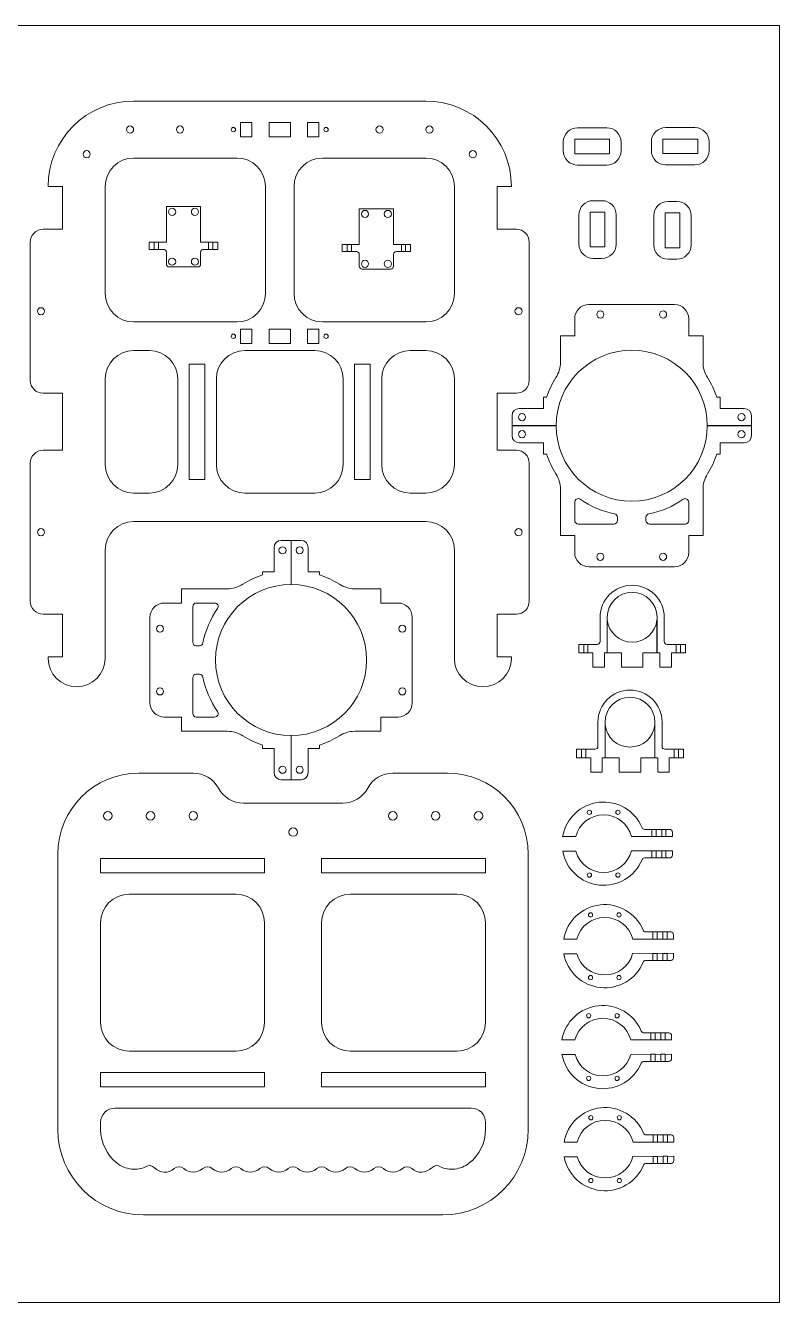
# Model space of a CAD drawing. Header units: millimetres. Extents: x 1 to 901, y 3 to 899.
# Drawn here: x 372 to 901, y 3 to 899 of the extents above; entities that cross this region are included whole.
import ezdxf

# ---------------------------------------------------------------- set-up
doc = ezdxf.new("R2010")
doc.units = ezdxf.units.MM

msp = doc.modelspace()

# ---------------------------------------------------------------- linework, layer by layer
at = {"color": 7, "linetype": 'Continuous', "lineweight": 0}
for p, q in [((1.008, 898.718), (901.299, 898.718)), ((901.299, 898.718), (901.299, 2.832)), ((1.008, 2.832), (901.299, 2.832))]:
    msp.add_line(p, q, dxfattribs=at)
at = {"color": 7, "linetype": 'Continuous', "lineweight": 15}
for p, q in [((653.273, 845.743), (448.273, 845.743)), ((531.273, 830.743), (523.273, 830.743)), ((523.273, 830.743), (523.273, 820.743)), ((531.273, 820.743), (531.273, 830.743)), ((558.273, 830.743), (543.273, 830.743)), ((543.273, 830.743), (543.273, 820.743)), ((558.273, 820.743), (558.273, 830.743)), ((570.273, 830.743), (570.273, 820.743)), ((578.273, 830.743), (570.273, 830.743)), ((578.273, 820.743), (578.273, 830.743)), ((780.171, 826.998), (759.671, 826.998)), ((841.946, 827.108), (821.446, 827.108)), ((523.273, 820.743), (531.273, 820.743)), ((543.273, 820.743), (558.273, 820.743)), ((570.273, 820.743), (578.273, 820.743)), ((749.671, 816.998), (749.671, 810.798)), ((782.171, 818.998), (757.671, 818.998)), ((757.671, 818.998), (757.671, 808.798)), ((782.171, 808.798), (782.171, 818.998)), ((790.171, 810.798), (790.171, 816.998)), ((811.446, 817.108), (811.446, 810.908)), ((819.446, 819.108), (819.446, 808.908)), ((843.946, 819.108), (819.446, 819.108)), ((843.946, 808.908), (843.946, 819.108)), ((851.946, 810.908), (851.946, 817.108)), ((757.671, 808.798), (782.171, 808.798)), ((819.446, 808.908), (843.946, 808.908)), ((520.773, 805.743), (448.273, 805.743)), ((653.273, 805.743), (580.773, 805.743)), ((759.671, 800.798), (780.171, 800.798)), ((821.446, 800.908), (841.946, 800.908)), ((388.273, 785.743), (398.273, 785.743)), ((398.273, 785.743), (398.273, 755.743)), ((428.273, 785.743), (428.273, 710.743)), ((540.773, 710.743), (540.773, 785.743)), ((560.773, 785.743), (560.773, 710.743)), ((673.273, 710.743), (673.273, 785.743)), ((703.273, 785.743), (713.273, 785.743)), ((703.273, 755.743), (703.273, 785.743)), ((495.247, 771.677), (471.247, 771.677)), ((471.247, 771.677), (471.247, 746.677)), ((495.247, 746.677), (495.247, 771.677)), ((776.805, 775.848), (770.605, 775.848)), ((829.352, 775.327), (823.152, 775.327)), ((630.575, 770.184), (606.575, 770.184)), ((606.575, 770.184), (606.575, 745.184)), ((630.575, 745.184), (630.575, 770.184)), ((760.605, 765.848), (760.605, 745.348)), ((778.805, 767.848), (768.605, 767.848)), ((768.605, 767.848), (768.605, 743.348)), ((778.805, 743.348), (778.805, 767.848)), ((786.805, 745.348), (786.805, 765.848)), ((813.152, 765.327), (813.152, 744.827)), ((821.152, 767.327), (821.152, 742.827)), ((831.352, 767.327), (821.152, 767.327)), ((831.352, 742.827), (831.352, 767.327)), ((839.352, 744.827), (839.352, 765.327)), ((398.273, 755.743), (384.773, 755.743)), ((716.773, 755.743), (703.273, 755.743)), ((375.773, 746.743), (375.773, 649.743)), ((459.247, 746.677), (459.247, 741.677)), ((471.247, 746.677), (459.247, 746.677)), ((462.747, 746.677), (462.747, 741.677)), ((462.756, 746.677), (465.739, 746.677)), ((465.747, 741.677), (465.747, 746.677)), ((507.247, 746.677), (495.247, 746.677)), ((500.747, 746.677), (500.747, 741.677)), ((500.756, 746.677), (503.739, 746.677)), ((503.747, 741.677), (503.747, 746.677)), ((507.247, 741.677), (507.247, 746.677)), ((606.575, 745.184), (594.575, 745.184)), ((594.575, 745.184), (594.575, 740.184)), ((598.075, 745.184), (598.075, 740.184)), ((598.083, 745.184), (601.067, 745.184)), ((601.075, 740.184), (601.075, 745.184)), ((642.575, 745.184), (630.575, 745.184)), ((636.075, 745.184), (636.075, 740.184)), ((636.083, 745.184), (639.067, 745.184)), ((639.075, 740.184), (639.075, 745.184)), ((642.575, 740.184), (642.575, 745.184)), ((725.773, 649.743), (725.773, 746.743)), ((459.247, 741.677), (469.247, 741.677)), ((462.747, 741.677), (465.747, 741.677)), ((471.247, 739.677), (471.247, 731.377)), ((495.247, 731.377), (495.247, 739.677)), ((497.247, 741.677), (507.247, 741.677)), ((503.747, 741.677), (500.747, 741.677)), ((594.575, 740.184), (604.575, 740.184)), ((598.075, 740.184), (601.075, 740.184)), ((606.575, 738.184), (606.575, 729.884)), ((630.575, 729.884), (630.575, 738.184)), ((632.575, 740.184), (642.575, 740.184)), ((639.075, 740.184), (636.075, 740.184)), ((768.605, 743.348), (778.805, 743.348)), ((770.605, 735.348), (776.805, 735.348)), ((821.152, 742.827), (831.352, 742.827)), ((823.152, 734.827), (829.352, 734.827)), ((473.247, 729.377), (493.247, 729.377)), ((608.575, 727.884), (628.575, 727.884)), ((767.669, 702.981), (827.669, 702.981)), ((448.273, 690.743), (520.773, 690.743)), ((580.773, 690.743), (653.273, 690.743)), ((757.669, 680.981), (757.669, 692.981)), ((837.669, 692.981), (837.669, 680.981)), ((531.273, 685.743), (523.273, 685.743)), ((523.273, 685.743), (523.273, 675.743)), ((531.273, 675.743), (531.273, 685.743)), ((543.273, 685.743), (543.273, 675.743)), ((558.273, 685.743), (543.273, 685.743)), ((558.273, 675.743), (558.273, 685.743)), ((570.273, 685.743), (570.273, 675.743)), ((578.273, 685.743), (570.273, 685.743)), ((578.273, 675.743), (578.273, 685.743)), ((747.669, 662.579), (747.669, 680.981)), ((747.669, 680.981), (757.669, 680.981)), ((837.669, 680.981), (847.669, 680.981)), ((847.669, 680.981), (847.669, 662.579)), ((523.273, 675.743), (531.273, 675.743)), ((543.273, 675.743), (558.273, 675.743)), ((570.273, 675.743), (578.273, 675.743)), ((459.273, 670.743), (448.273, 670.743)), ((575.273, 670.743), (526.273, 670.743)), ((653.273, 670.743), (642.273, 670.743)), ((498.273, 661.243), (487.273, 661.243)), ((487.273, 661.243), (487.273, 580.243)), ((498.273, 580.243), (498.273, 661.243)), ((614.273, 661.243), (603.273, 661.243)), ((603.273, 661.243), (603.273, 580.243)), ((614.273, 580.243), (614.273, 661.243)), ((428.273, 650.743), (428.273, 590.743)), ((479.273, 590.743), (479.273, 650.743)), ((506.273, 650.743), (506.273, 590.743)), ((595.273, 590.743), (595.273, 650.743)), ((622.273, 650.743), (622.273, 590.743)), ((673.273, 590.743), (673.273, 650.743)), ((384.773, 640.743), (398.273, 640.743)), ((398.273, 640.743), (398.273, 600.743)), ((703.273, 600.743), (703.273, 640.743)), ((703.273, 640.743), (716.773, 640.743)), ((735.703, 629.981), (735.703, 637.981)), ((735.703, 637.981), (737.928, 637.981)), ((857.41, 637.981), (859.635, 637.981)), ((859.635, 637.981), (859.635, 629.981)), ((718.703, 629.981), (735.703, 629.981)), ((859.635, 629.981), (876.635, 629.981)), ((713.703, 618.031), (713.703, 624.981)), ((881.635, 624.981), (881.635, 618.031)), ((744.669, 618.031), (713.703, 618.031)), ((713.703, 610.981), (713.703, 617.931)), ((713.703, 617.931), (744.669, 617.931)), ((881.635, 618.031), (850.669, 618.031)), ((850.669, 617.931), (881.635, 617.931)), ((881.635, 617.931), (881.635, 610.981)), ((398.273, 600.743), (384.773, 600.743)), ((716.773, 600.743), (703.273, 600.743)), ((735.703, 605.981), (718.703, 605.981)), ((735.703, 597.981), (735.703, 605.981)), ((876.635, 605.981), (859.635, 605.981)), ((859.635, 605.981), (859.635, 597.981)), ((375.773, 591.743), (375.773, 494.743)), ((725.773, 494.743), (725.773, 591.743)), ((737.928, 597.981), (735.703, 597.981)), ((859.635, 597.981), (857.41, 597.981)), ((487.273, 580.243), (498.273, 580.243)), ((603.273, 580.243), (614.273, 580.243)), ((747.669, 540.981), (747.669, 573.383)), ((847.669, 573.383), (847.669, 540.981)), ((448.273, 570.743), (459.273, 570.743)), ((526.273, 570.743), (575.273, 570.743)), ((642.273, 570.743), (653.273, 570.743)), ((757.669, 551.481), (757.669, 564.278)), ((837.669, 564.278), (837.669, 551.481)), ((448.273, 550.743), (653.273, 550.743)), ((785.169, 548.981), (760.169, 548.981)), ((787.669, 553.685), (787.669, 551.481)), ((807.669, 551.481), (807.669, 553.685)), ((835.169, 548.981), (810.169, 548.981)), ((757.669, 540.981), (747.669, 540.981)), ((757.669, 528.981), (757.669, 540.981)), ((847.669, 540.981), (837.669, 540.981)), ((837.669, 540.981), (837.669, 528.981)), ((428.273, 454.743), (428.273, 530.743)), ((546.727, 515.526), (546.727, 532.526)), ((551.727, 537.526), (558.677, 537.526)), ((558.677, 537.526), (558.677, 506.56)), ((558.777, 506.56), (558.777, 537.526)), ((558.777, 537.526), (565.727, 537.526)), ((570.727, 532.526), (570.727, 515.526)), ((673.273, 530.743), (673.273, 454.743)), ((538.727, 513.301), (538.727, 515.526)), ((538.727, 515.526), (546.727, 515.526)), ((570.727, 515.526), (578.727, 515.526)), ((578.727, 515.526), (578.727, 513.301)), ((827.669, 518.981), (767.669, 518.981)), ((481.727, 493.56), (481.727, 503.56)), ((481.727, 503.56), (514.129, 503.56)), ((603.325, 503.56), (621.727, 503.56)), ((621.727, 503.56), (621.727, 493.56)), ((469.727, 493.56), (481.727, 493.56)), ((492.227, 493.56), (505.024, 493.56)), ((621.727, 493.56), (633.727, 493.56)), ((384.773, 485.743), (398.273, 485.743)), ((398.273, 485.743), (398.273, 455.743)), ((489.727, 466.06), (489.727, 491.06)), ((703.273, 455.743), (703.273, 485.743)), ((703.273, 485.743), (716.773, 485.743)), ((459.727, 423.56), (459.727, 483.56)), ((643.727, 483.56), (643.727, 423.56)), ((775.454, 483.536), (775.454, 466.536)), ((780.454, 458.536), (780.454, 483.536)), ((780.554, 481.667), (780.554, 458.536)), ((815.354, 458.536), (815.354, 481.667)), ((815.454, 483.536), (815.454, 458.536)), ((820.454, 466.536), (820.454, 483.536)), ((494.431, 463.56), (492.227, 463.56)), ((773.454, 464.536), (760.454, 464.536)), ((760.454, 464.536), (760.454, 458.536)), ((760.454, 458.536), (770.454, 458.536)), ((763.954, 464.536), (763.954, 458.536)), ((766.954, 464.536), (763.954, 464.536)), ((763.954, 458.536), (766.954, 458.536)), ((766.954, 458.536), (766.954, 464.536)), ((770.454, 458.536), (770.454, 448.536)), ((778.454, 448.536), (778.454, 458.536)), ((778.454, 458.536), (780.454, 458.536)), ((780.554, 458.536), (790.454, 458.536)), ((790.454, 458.536), (790.454, 448.536)), ((805.454, 448.536), (805.454, 458.536)), ((805.454, 458.536), (815.354, 458.536)), ((815.454, 458.536), (817.454, 458.536)), ((817.454, 458.536), (817.454, 448.536)), ((835.454, 464.536), (822.454, 464.536)), ((825.454, 448.536), (825.454, 458.536)), ((825.454, 458.536), (835.454, 458.536)), ((828.954, 464.536), (828.954, 458.536)), ((828.954, 464.536), (831.954, 464.536)), ((831.954, 458.536), (828.954, 458.536)), ((831.954, 458.536), (831.954, 464.536)), ((835.454, 458.536), (835.454, 464.536)), ((388.273, 455.743), (388.273, 454.743)), ((398.273, 455.743), (388.273, 455.743)), ((713.273, 455.743), (703.273, 455.743)), ((713.273, 454.743), (713.273, 455.743)), ((770.454, 448.536), (778.454, 448.536)), ((790.454, 448.536), (805.454, 448.536)), ((817.454, 448.536), (825.454, 448.536)), ((489.727, 416.06), (489.727, 441.06)), ((492.227, 443.56), (494.431, 443.56)), ((481.727, 413.56), (469.727, 413.56)), ((481.727, 403.56), (481.727, 413.56)), ((505.024, 413.56), (492.227, 413.56)), ((633.727, 413.56), (621.727, 413.56)), ((621.727, 413.56), (621.727, 403.56)), ((514.129, 403.56), (481.727, 403.56)), ((621.727, 403.56), (603.325, 403.56)), ((773.953, 409.996), (773.953, 392.996)), ((778.953, 384.996), (778.953, 409.996)), ((779.053, 408.128), (779.053, 384.996)), ((813.853, 384.996), (813.853, 408.128)), ((813.953, 409.996), (813.953, 384.996)), ((818.953, 392.996), (818.953, 409.996)), ((558.677, 400.56), (558.677, 369.593)), ((558.777, 369.593), (558.777, 400.56)), ((538.727, 391.593), (538.727, 393.819)), ((546.727, 391.593), (538.727, 391.593)), ((546.727, 374.593), (546.727, 391.593)), ((578.727, 391.593), (570.727, 391.593)), ((570.727, 391.593), (570.727, 374.593)), ((578.727, 393.819), (578.727, 391.593)), ((771.953, 390.996), (758.953, 390.996)), ((758.953, 390.996), (758.953, 384.996)), ((762.453, 390.996), (762.453, 384.996)), ((765.453, 390.996), (762.453, 390.996)), ((765.453, 384.996), (765.453, 390.996)), ((833.953, 390.996), (820.953, 390.996)), ((827.453, 390.996), (827.453, 384.996)), ((827.453, 390.996), (830.453, 390.996)), ((830.453, 384.996), (830.453, 390.996)), ((833.953, 384.996), (833.953, 390.996)), ((758.953, 384.996), (768.953, 384.996)), ((762.453, 384.996), (765.453, 384.996)), ((768.953, 384.996), (768.953, 374.996)), ((776.953, 374.996), (776.953, 384.996)), ((776.953, 384.996), (778.953, 384.996)), ((779.053, 384.996), (788.953, 384.996)), ((788.953, 384.996), (788.953, 374.996)), ((803.953, 374.996), (803.953, 384.996)), ((803.953, 384.996), (813.853, 384.996)), ((813.953, 384.996), (815.953, 384.996)), ((815.953, 384.996), (815.953, 374.996)), ((823.953, 374.996), (823.953, 384.996)), ((823.953, 384.996), (833.953, 384.996)), ((830.453, 384.996), (827.453, 384.996)), ((451.897, 374.22), (490.11, 374.22)), ((558.677, 369.593), (551.727, 369.593)), ((565.727, 369.593), (558.777, 369.593)), ((630.11, 374.22), (668.322, 374.22)), ((768.953, 374.996), (776.953, 374.996)), ((788.953, 374.996), (803.953, 374.996)), ((815.953, 374.996), (823.953, 374.996)), ((525.309, 353.22), (594.91, 353.22)), ((824.197, 334.702), (806.766, 334.702)), ((811.697, 334.702), (811.697, 329.702)), ((811.708, 334.702), (814.686, 334.702)), ((814.697, 329.702), (814.697, 334.702)), ((818.697, 334.702), (818.697, 329.702)), ((818.708, 334.702), (821.686, 334.702)), ((821.697, 329.702), (821.697, 334.702)), ((826.197, 329.702), (826.197, 332.702)), ((749.197, 329.702), (758.394, 329.702)), ((797.537, 329.702), (826.197, 329.702)), ((811.697, 329.702), (814.697, 329.702)), ((818.697, 329.702), (821.697, 329.702)), ((395.11, 124.22), (395.11, 317.432)), ((425.11, 304.22), (425.11, 314.22)), ((425.11, 314.22), (540.11, 314.22)), ((540.11, 314.22), (540.11, 304.22)), ((580.11, 314.22), (695.11, 314.22)), ((580.11, 304.22), (580.11, 314.22)), ((695.11, 314.22), (695.11, 304.22)), ((725.11, 317.432), (725.11, 124.22)), ((758.465, 319.433), (749.252, 319.396)), ((826.197, 319.702), (797.508, 319.588)), ((806.766, 314.702), (824.197, 314.702)), ((811.697, 319.645), (811.697, 314.702)), ((811.697, 314.702), (814.697, 314.702)), ((814.697, 314.702), (814.697, 319.657)), ((818.697, 319.672), (818.697, 314.702)), ((818.697, 314.702), (821.697, 314.702)), ((821.697, 314.702), (821.697, 319.684)), ((826.197, 316.702), (826.197, 319.702)), ((540.11, 304.22), (425.11, 304.22)), ((695.11, 304.22), (580.11, 304.22)), ((445.11, 289.22), (520.11, 289.22)), ((600.11, 289.22), (675.11, 289.22)), ((425.11, 199.22), (425.11, 269.22)), ((540.11, 269.22), (540.11, 199.22)), ((580.11, 199.22), (580.11, 269.22)), ((695.11, 269.22), (695.11, 199.22)), ((824.986, 262.78), (807.555, 262.78)), ((812.486, 262.78), (812.486, 257.78)), ((812.497, 262.78), (815.475, 262.78)), ((815.486, 257.78), (815.486, 262.78)), ((819.486, 262.78), (819.486, 257.78)), ((819.497, 262.78), (822.475, 262.78)), ((822.486, 257.78), (822.486, 262.78)), ((826.986, 257.78), (826.986, 260.78)), ((749.986, 257.78), (759.184, 257.78)), ((798.326, 257.78), (826.986, 257.78)), ((812.486, 257.78), (815.486, 257.78)), ((819.486, 257.78), (822.486, 257.78)), ((759.255, 247.51), (750.041, 247.474)), ((826.986, 247.78), (798.297, 247.666)), ((807.555, 242.78), (824.986, 242.78)), ((812.486, 247.722), (812.486, 242.78)), ((812.486, 242.78), (815.486, 242.78)), ((815.486, 242.78), (815.486, 247.734)), ((819.486, 247.75), (819.486, 242.78)), ((819.486, 242.78), (822.486, 242.78)), ((822.486, 242.78), (822.486, 247.762)), ((826.986, 244.78), (826.986, 247.78)), ((823.676, 192.002), (806.244, 192.002)), ((811.176, 192.002), (811.176, 187.002)), ((811.187, 192.002), (814.165, 192.002)), ((814.176, 187.002), (814.176, 192.002)), ((818.176, 192.002), (818.176, 187.002)), ((818.187, 192.002), (821.165, 192.002)), ((821.176, 187.002), (821.176, 192.002)), ((825.676, 187.002), (825.676, 190.002)), ((520.11, 179.22), (445.11, 179.22)), ((675.11, 179.22), (600.11, 179.22)), ((748.676, 187.002), (757.873, 187.002)), ((797.016, 187.002), (825.676, 187.002)), ((811.176, 187.002), (814.176, 187.002)), ((818.176, 187.002), (821.176, 187.002)), ((757.944, 176.733), (748.731, 176.696)), ((825.676, 177.002), (796.986, 176.888)), ((806.244, 172.002), (823.676, 172.002)), ((811.176, 176.944), (811.176, 172.002)), ((811.176, 172.002), (814.176, 172.002)), ((814.176, 172.002), (814.176, 176.956)), ((818.176, 176.972), (818.176, 172.002)), ((818.176, 172.002), (821.176, 172.002)), ((821.176, 172.002), (821.176, 176.984)), ((825.676, 174.002), (825.676, 177.002)), ((425.11, 154.22), (425.11, 164.22)), ((425.11, 164.22), (540.11, 164.22)), ((540.11, 164.22), (540.11, 154.22)), ((580.11, 154.22), (580.11, 164.22)), ((580.11, 164.22), (695.11, 164.22)), ((695.11, 164.22), (695.11, 154.22)), ((540.11, 154.22), (425.11, 154.22)), ((695.11, 154.22), (580.11, 154.22)), ((435.11, 139.22), (685.11, 139.22)), ((425.11, 124.22), (425.11, 129.22)), ((695.11, 129.22), (695.11, 124.22)), ((825.222, 120.391), (807.791, 120.391)), ((812.722, 120.391), (812.722, 115.391)), ((812.733, 120.391), (815.712, 120.391)), ((815.722, 115.391), (815.722, 120.391)), ((819.722, 120.391), (819.722, 115.391)), ((819.733, 120.391), (822.712, 120.391)), ((822.722, 115.391), (822.722, 120.391)), ((827.222, 115.391), (827.222, 118.391)), ((750.222, 115.391), (759.42, 115.391)), ((798.563, 115.391), (827.222, 115.391)), ((812.722, 115.391), (815.722, 115.391)), ((819.722, 115.391), (822.722, 115.391)), ((759.491, 105.121), (750.277, 105.085)), ((827.222, 105.391), (798.533, 105.277)), ((807.791, 100.391), (825.222, 100.391)), ((812.722, 105.333), (812.722, 100.391)), ((812.722, 100.391), (815.722, 100.391)), ((815.722, 100.391), (815.722, 105.345)), ((819.722, 105.361), (819.722, 100.391)), ((819.722, 100.391), (822.722, 100.391)), ((822.722, 100.391), (822.722, 105.373)), ((827.222, 102.391), (827.222, 105.391)), ((665.11, 64.22), (455.11, 64.22))]:
    msp.add_line(p, q, dxfattribs=at)
at = {"color": 7, "linetype": 'Continuous', "lineweight": 15, "flags": 128}
for points in [[(814.697, 319.657), (814.674, 319.656), (814.607, 319.656), (814.496, 319.656), (814.346, 319.655), (814.161, 319.654), (813.947, 319.654), (813.71, 319.653), (813.457, 319.652), (813.197, 319.651), (812.937, 319.65), (812.684, 319.649), (812.447, 319.648), (812.233, 319.647), (812.048, 319.646), (811.898, 319.645), (811.787, 319.645), (811.72, 319.645), (811.697, 319.645), (811.72, 319.645), (811.787, 319.645), (811.898, 319.645), (812.048, 319.646), (812.233, 319.647), (812.447, 319.648), (812.684, 319.649), (812.937, 319.65), (813.197, 319.651), (813.457, 319.652), (813.71, 319.653), (813.947, 319.654), (814.161, 319.654), (814.346, 319.655), (814.496, 319.656), (814.607, 319.656), (814.674, 319.656), (814.697, 319.657)], [(821.697, 319.684), (821.674, 319.684), (821.607, 319.684), (821.496, 319.684), (821.346, 319.683), (821.161, 319.682), (820.947, 319.681), (820.71, 319.68), (820.457, 319.679), (820.197, 319.678), (819.937, 319.677), (819.684, 319.676), (819.447, 319.675), (819.233, 319.675), (819.048, 319.674), (818.898, 319.673), (818.787, 319.673), (818.72, 319.673), (818.697, 319.672), (818.72, 319.673), (818.787, 319.673), (818.898, 319.673), (819.048, 319.674), (819.233, 319.675), (819.447, 319.675), (819.684, 319.676), (819.937, 319.677), (820.197, 319.678), (820.457, 319.679), (820.71, 319.68), (820.947, 319.681), (821.161, 319.682), (821.346, 319.683), (821.496, 319.684), (821.607, 319.684), (821.674, 319.684), (821.697, 319.684)], [(815.486, 247.734), (815.464, 247.734), (815.396, 247.734), (815.285, 247.734), (815.135, 247.733), (814.95, 247.732), (814.736, 247.731), (814.499, 247.73), (814.247, 247.729), (813.986, 247.728), (813.726, 247.727), (813.473, 247.726), (813.236, 247.725), (813.022, 247.725), (812.837, 247.724), (812.687, 247.723), (812.577, 247.723), (812.509, 247.722), (812.486, 247.722), (812.509, 247.722), (812.577, 247.723), (812.687, 247.723), (812.837, 247.724), (813.022, 247.725), (813.236, 247.725), (813.473, 247.726), (813.726, 247.727), (813.986, 247.728), (814.247, 247.729), (814.499, 247.73), (814.736, 247.731), (814.95, 247.732), (815.135, 247.733), (815.285, 247.734), (815.396, 247.734), (815.464, 247.734), (815.486, 247.734)], [(822.486, 247.762), (822.464, 247.762), (822.396, 247.762), (822.285, 247.761), (822.135, 247.761), (821.95, 247.76), (821.736, 247.759), (821.499, 247.758), (821.247, 247.757), (820.986, 247.756), (820.726, 247.755), (820.473, 247.754), (820.236, 247.753), (820.022, 247.752), (819.837, 247.752), (819.687, 247.751), (819.577, 247.751), (819.509, 247.75), (819.486, 247.75), (819.509, 247.75), (819.577, 247.751), (819.687, 247.751), (819.837, 247.752), (820.022, 247.752), (820.236, 247.753), (820.473, 247.754), (820.726, 247.755), (820.986, 247.756), (821.247, 247.757), (821.499, 247.758), (821.736, 247.759), (821.95, 247.76), (822.135, 247.761), (822.285, 247.761), (822.396, 247.762), (822.464, 247.762), (822.486, 247.762)], [(814.176, 176.956), (814.153, 176.956), (814.085, 176.956), (813.975, 176.956), (813.825, 176.955), (813.64, 176.954), (813.426, 176.953), (813.189, 176.953), (812.936, 176.951), (812.676, 176.95), (812.415, 176.949), (812.163, 176.948), (811.926, 176.947), (811.711, 176.947), (811.527, 176.946), (811.377, 176.945), (811.266, 176.945), (811.198, 176.945), (811.176, 176.944), (811.198, 176.945), (811.266, 176.945), (811.377, 176.945), (811.527, 176.946), (811.711, 176.947), (811.926, 176.947), (812.163, 176.948), (812.415, 176.949), (812.676, 176.95), (812.936, 176.951), (813.189, 176.953), (813.426, 176.953), (813.64, 176.954), (813.825, 176.955), (813.975, 176.956), (814.085, 176.956), (814.153, 176.956), (814.176, 176.956)], [(821.176, 176.984), (821.153, 176.984), (821.085, 176.984), (820.975, 176.984), (820.825, 176.983), (820.64, 176.982), (820.426, 176.981), (820.189, 176.98), (819.936, 176.979), (819.676, 176.978), (819.415, 176.977), (819.163, 176.976), (818.926, 176.975), (818.711, 176.974), (818.527, 176.974), (818.377, 176.973), (818.266, 176.973), (818.198, 176.972), (818.176, 176.972), (818.198, 176.972), (818.266, 176.973), (818.377, 176.973), (818.527, 176.974), (818.711, 176.974), (818.926, 176.975), (819.163, 176.976), (819.415, 176.977), (819.676, 176.978), (819.936, 176.979), (820.189, 176.98), (820.426, 176.981), (820.64, 176.982), (820.825, 176.983), (820.975, 176.984), (821.085, 176.984), (821.153, 176.984), (821.176, 176.984)], [(815.722, 105.345), (815.7, 105.345), (815.632, 105.345), (815.522, 105.344), (815.372, 105.344), (815.187, 105.343), (814.972, 105.342), (814.736, 105.341), (814.483, 105.34), (814.222, 105.339), (813.962, 105.338), (813.709, 105.337), (813.472, 105.336), (813.258, 105.335), (813.073, 105.335), (812.923, 105.334), (812.813, 105.334), (812.745, 105.333), (812.722, 105.333), (812.745, 105.333), (812.813, 105.334), (812.923, 105.334), (813.073, 105.335), (813.258, 105.335), (813.472, 105.336), (813.709, 105.337), (813.962, 105.338), (814.222, 105.339), (814.483, 105.34), (814.736, 105.341), (814.972, 105.342), (815.187, 105.343), (815.372, 105.344), (815.522, 105.344), (815.632, 105.345), (815.7, 105.345), (815.722, 105.345)], [(822.722, 105.373), (822.7, 105.373), (822.632, 105.373), (822.522, 105.372), (822.372, 105.372), (822.187, 105.371), (821.972, 105.37), (821.736, 105.369), (821.483, 105.368), (821.222, 105.367), (820.962, 105.366), (820.709, 105.365), (820.472, 105.364), (820.258, 105.363), (820.073, 105.362), (819.923, 105.362), (819.813, 105.361), (819.745, 105.361), (819.722, 105.361), (819.745, 105.361), (819.813, 105.361), (819.923, 105.362), (820.073, 105.362), (820.258, 105.363), (820.472, 105.364), (820.709, 105.365), (820.962, 105.366), (821.222, 105.367), (821.483, 105.368), (821.736, 105.369), (821.972, 105.37), (822.187, 105.371), (822.372, 105.372), (822.522, 105.372), (822.632, 105.373), (822.7, 105.373), (822.722, 105.373)]]:
    msp.add_lwpolyline(points, dxfattribs=at)
at = {"color": 7, "linetype": 'Continuous', "lineweight": 15}
for centre, radius in [((445.773, 825.743), 2.5), ((445.773, 825.743), 2.5), ((480.773, 825.743), 2.5), ((480.773, 825.743), 2.5), ((518.273, 825.743), 1.5), ((518.273, 825.743), 1.5), ((583.273, 825.743), 1.5), ((583.273, 825.743), 1.5), ((620.773, 825.743), 2.5), ((620.773, 825.743), 2.5), ((655.773, 825.743), 2.5), ((655.773, 825.743), 2.5), ((415.343, 808.451), 2.5), ((415.343, 808.451), 2.5), ((686.203, 808.451), 2.5), ((686.203, 808.451), 2.5), ((475.247, 768.023), 2.5), ((475.247, 768.023), 2.5), ((491.247, 768.023), 2.5), ((491.247, 768.023), 2.5), ((610.575, 766.529), 2.5), ((610.575, 766.529), 2.5), ((626.575, 766.529), 2.5), ((626.575, 766.529), 2.5), ((475.247, 733.023), 2.5), ((475.247, 733.023), 2.5), ((491.247, 733.023), 2.5), ((491.247, 733.023), 2.5), ((610.575, 731.529), 2.5), ((610.575, 731.529), 2.5), ((626.575, 731.529), 2.5), ((626.575, 731.529), 2.5), ((383.273, 698.243), 2.5), ((383.273, 698.243), 2.5), ((718.273, 698.243), 2.5), ((718.273, 698.243), 2.5), ((775.669, 695.981), 2.5), ((775.669, 695.981), 2.5), ((819.669, 695.981), 2.5), ((819.669, 695.981), 2.5), ((518.273, 680.743), 1.5), ((518.273, 680.743), 1.5), ((583.273, 680.743), 1.5), ((583.273, 680.743), 1.5), ((720.703, 623.981), 2.5), ((720.703, 623.981), 2.5), ((874.635, 623.981), 2.5), ((874.635, 623.981), 2.5), ((720.703, 611.981), 2.5), ((720.703, 611.981), 2.5), ((874.635, 611.981), 2.5), ((874.635, 611.981), 2.5), ((383.273, 543.243), 2.5), ((383.273, 543.243), 2.5), ((718.273, 543.243), 2.5), ((718.273, 543.243), 2.5), ((552.727, 530.526), 2.5), ((552.727, 530.526), 2.5), ((564.727, 530.526), 2.5), ((564.727, 530.526), 2.5), ((775.669, 525.981), 2.5), ((775.669, 525.981), 2.5), ((819.669, 525.981), 2.5), ((819.669, 525.981), 2.5), ((466.727, 475.56), 2.5), ((466.727, 475.56), 2.5), ((636.727, 475.56), 2.5), ((636.727, 475.56), 2.5), ((466.727, 431.56), 2.5), ((466.727, 431.56), 2.5), ((636.727, 431.56), 2.5), ((636.727, 431.56), 2.5), ((552.727, 376.593), 2.5), ((552.727, 376.593), 2.5), ((564.727, 376.593), 2.5), ((564.727, 376.593), 2.5), ((430.11, 344.22), 3), ((430.11, 344.22), 3), ((460.11, 344.22), 3), ((460.11, 344.22), 3), ((490.11, 344.22), 3), ((490.11, 344.22), 3), ((630.11, 344.22), 3), ((630.11, 344.22), 3), ((660.11, 344.22), 3), ((660.11, 344.22), 3), ((690.11, 344.22), 3), ((690.11, 344.22), 3), ((767.966, 346.702), 1.5), ((767.966, 346.702), 1.5), ((787.966, 346.702), 1.5), ((787.966, 346.702), 1.5), ((560.11, 332.887), 3), ((560.11, 332.887), 3), ((767.966, 302.702), 1.5), ((767.966, 302.702), 1.5), ((787.966, 302.702), 1.5), ((787.966, 302.702), 1.5), ((768.755, 274.78), 1.5), ((768.755, 274.78), 1.5), ((788.755, 274.78), 1.5), ((788.755, 274.78), 1.5), ((768.755, 230.78), 1.5), ((768.755, 230.78), 1.5), ((788.755, 230.78), 1.5), ((788.755, 230.78), 1.5), ((767.444, 204.002), 1.5), ((767.444, 204.002), 1.5), ((787.444, 204.002), 1.5), ((787.444, 204.002), 1.5), ((767.444, 160.002), 1.5), ((767.444, 160.002), 1.5), ((787.444, 160.002), 1.5), ((787.444, 160.002), 1.5), ((768.991, 132.391), 1.5), ((768.991, 132.391), 1.5), ((788.991, 132.391), 1.5), ((788.991, 132.391), 1.5), ((768.991, 88.391), 1.5), ((768.991, 88.391), 1.5), ((788.991, 88.391), 1.5), ((788.991, 88.391), 1.5)]:
    msp.add_circle(centre, radius, dxfattribs=at)
for centre, radius, start, end in [((448.273, 785.743), 60, 90, 180), ((448.273, 785.743), 60, 90, 180), ((653.273, 785.743), 60, 0, 90), ((653.273, 785.743), 60, 0, 90), ((759.671, 816.998), 10, 90, 180), ((759.671, 816.998), 10, 90, 180), ((780.171, 816.998), 10, 0, 90), ((780.171, 816.998), 10, 0, 90), ((821.446, 817.108), 10, 90, 180), ((821.446, 817.108), 10, 90, 180), ((841.946, 817.108), 10, 0, 90), ((841.946, 817.108), 10, 0, 90), ((759.671, 810.798), 10, 180, 270), ((759.671, 810.798), 10, 180, 270), ((780.171, 810.798), 10, 270, 0), ((780.171, 810.798), 10, 270, 0), ((821.446, 810.908), 10, 180, 270), ((821.446, 810.908), 10, 180, 270), ((841.946, 810.908), 10, 270, 0), ((841.946, 810.908), 10, 270, 0), ((448.273, 785.743), 20, 90, 180), ((448.273, 785.743), 20, 90, 180), ((520.773, 785.743), 20, 0, 90), ((520.773, 785.743), 20, 0, 90), ((580.773, 785.743), 20, 90, 180), ((580.773, 785.743), 20, 90, 180), ((653.273, 785.743), 20, 0, 90), ((653.273, 785.743), 20, 0, 90), ((770.605, 765.848), 10, 90, 180), ((770.605, 765.848), 10, 90, 180), ((776.805, 765.848), 10, 0, 90), ((776.805, 765.848), 10, 0, 90), ((823.152, 765.327), 10, 90, 180), ((823.152, 765.327), 10, 90, 180), ((829.352, 765.327), 10, 0, 90), ((829.352, 765.327), 10, 0, 90), ((384.773, 746.743), 9, 90, 180), ((384.773, 746.743), 9, 90, 180), ((716.773, 746.743), 9, 0, 90), ((716.773, 746.743), 9, 0, 90), ((770.605, 745.348), 10, 180, 270), ((770.605, 745.348), 10, 180, 270), ((776.805, 745.348), 10, 270, 0), ((776.805, 745.348), 10, 270, 0), ((823.152, 744.827), 10, 180, 270), ((823.152, 744.827), 10, 180, 270), ((829.352, 744.827), 10, 270, 0), ((829.352, 744.827), 10, 270, 0), ((469.247, 739.677), 2, 0, 90), ((469.247, 739.677), 2, 0, 90), ((497.247, 739.677), 2, 90, 180), ((497.247, 739.677), 2, 90, 180), ((604.575, 738.184), 2, 0, 90), ((604.575, 738.184), 2, 0, 90), ((632.575, 738.184), 2, 90, 180), ((632.575, 738.184), 2, 90, 180), ((473.247, 731.377), 2, 180, 270), ((473.247, 731.377), 2, 180, 270), ((493.247, 731.377), 2, 270, 0), ((493.247, 731.377), 2, 270, 0), ((608.575, 729.884), 2, 180, 270), ((608.575, 729.884), 2, 180, 270), ((628.575, 729.884), 2, 270, 0), ((628.575, 729.884), 2, 270, 0), ((448.273, 710.743), 20, 180, 270), ((448.273, 710.743), 20, 180, 270), ((520.773, 710.743), 20, 270, 0), ((520.773, 710.743), 20, 270, 0), ((580.773, 710.743), 20, 180, 270), ((580.773, 710.743), 20, 180, 270), ((653.273, 710.743), 20, 270, 0), ((653.273, 710.743), 20, 270, 0), ((767.669, 692.981), 10, 90, 180), ((767.669, 692.981), 10, 90, 180), ((827.669, 692.981), 10, 0, 90), ((827.669, 692.981), 10, 0, 90), ((448.273, 650.743), 20, 90, 180), ((448.273, 650.743), 20, 90, 180), ((459.273, 650.743), 20, 0, 90), ((459.273, 650.743), 20, 0, 90), ((526.273, 650.743), 20, 90, 180), ((526.273, 650.743), 20, 90, 180), ((575.273, 650.743), 20, 0, 90), ((575.273, 650.743), 20, 0, 90), ((642.273, 650.743), 20, 90, 180), ((642.273, 650.743), 20, 90, 180), ((653.273, 650.743), 20, 0, 90), ((653.273, 650.743), 20, 0, 90), ((797.669, 617.981), 53, 0.054053, 179.945947), ((797.669, 617.981), 53, 0.054053, 179.945947), ((727.669, 662.579), 20, 327.498086, 0), ((727.669, 662.579), 20, 327.498086, 0), ((867.669, 662.579), 20, 180, 212.501914), ((867.669, 662.579), 20, 180, 212.501914), ((384.773, 649.743), 9, 180, 270), ((384.773, 649.743), 9, 180, 270), ((716.773, 649.743), 9, 270, 0), ((716.773, 649.743), 9, 270, 0), ((797.669, 617.981), 63, 147.498086, 161.490595), ((797.669, 617.981), 63, 147.498086, 161.490595), ((797.669, 617.981), 63, 18.509405, 32.501914), ((797.669, 617.981), 63, 18.509405, 32.501914), ((718.703, 624.981), 5, 90, 180), ((718.703, 624.981), 5, 90, 180), ((876.635, 624.981), 5, 0, 90), ((876.635, 624.981), 5, 0, 90), ((718.703, 610.981), 5, 180, 270), ((718.703, 610.981), 5, 180, 270), ((797.669, 617.981), 53, 180.054053, 359.945947), ((797.669, 617.981), 53, 180.054053, 359.945947), ((876.635, 610.981), 5, 270, 0), ((876.635, 610.981), 5, 270, 0), ((384.773, 591.743), 9, 90, 180), ((384.773, 591.743), 9, 90, 180), ((716.773, 591.743), 9, 0, 90), ((716.773, 591.743), 9, 0, 90), ((797.669, 617.981), 63, 198.509405, 212.501914), ((797.669, 617.981), 63, 198.509405, 212.501914), ((797.669, 617.981), 63, 327.498086, 341.490595), ((797.669, 617.981), 63, 327.498086, 341.490595), ((448.273, 590.743), 20, 180, 270), ((448.273, 590.743), 20, 180, 270), ((459.273, 590.743), 20, 270, 0), ((459.273, 590.743), 20, 270, 0), ((526.273, 590.743), 20, 180, 270), ((526.273, 590.743), 20, 180, 270), ((575.273, 590.743), 20, 270, 0), ((575.273, 590.743), 20, 270, 0), ((642.273, 590.743), 20, 180, 270), ((642.273, 590.743), 20, 180, 270), ((653.273, 590.743), 20, 270, 0), ((653.273, 590.743), 20, 270, 0), ((727.669, 573.383), 20, 0, 32.501914), ((727.669, 573.383), 20, 0, 32.501914), ((867.669, 573.383), 20, 147.498086, 180), ((867.669, 573.383), 20, 147.498086, 180), ((760.169, 564.278), 2.5, 55.073923, 180), ((760.169, 564.278), 2.5, 55.073923, 180), ((797.669, 617.981), 63, 235.073923, 258.998208), ((797.669, 617.981), 63, 235.073923, 258.998208), ((797.669, 617.981), 63, 281.001792, 304.926077), ((797.669, 617.981), 63, 281.001792, 304.926077), ((835.169, 564.278), 2.5, 0, 124.926077), ((835.169, 564.278), 2.5, 0, 124.926077), ((785.169, 553.685), 2.5, 0, 78.998208), ((785.169, 553.685), 2.5, 0, 78.998208), ((810.169, 553.685), 2.5, 101.001792, 180), ((810.169, 553.685), 2.5, 101.001792, 180), ((448.273, 530.743), 20, 90, 180), ((448.273, 530.743), 20, 90, 180), ((653.273, 530.743), 20, 0, 90), ((653.273, 530.743), 20, 0, 90), ((760.169, 551.481), 2.5, 180, 270), ((760.169, 551.481), 2.5, 180, 270), ((785.169, 551.481), 2.5, 270, 0), ((785.169, 551.481), 2.5, 270, 0), ((810.169, 551.481), 2.5, 180, 270), ((810.169, 551.481), 2.5, 180, 270), ((835.169, 551.481), 2.5, 270, 0), ((835.169, 551.481), 2.5, 270, 0), ((551.727, 532.526), 5, 90, 180), ((551.727, 532.526), 5, 90, 180), ((565.727, 532.526), 5, 0, 90), ((565.727, 532.526), 5, 0, 90), ((767.669, 528.981), 10, 180, 270), ((767.669, 528.981), 10, 180, 270), ((827.669, 528.981), 10, 270, 0), ((827.669, 528.981), 10, 270, 0), ((558.727, 453.56), 63, 108.509405, 122.501914), ((558.727, 453.56), 63, 108.509405, 122.501914), ((558.727, 453.56), 63, 57.498086, 71.490595), ((558.727, 453.56), 63, 57.498086, 71.490595), ((558.727, 453.56), 53, 90.054053, 269.945947), ((558.727, 453.56), 53, 90.054053, 269.945947), ((514.129, 523.56), 20, 270, 302.501914), ((514.129, 523.56), 20, 270, 302.501914), ((558.727, 453.56), 53, 270.054053, 89.945947), ((558.727, 453.56), 53, 270.054053, 89.945947), ((603.325, 523.56), 20, 237.498086, 270), ((603.325, 523.56), 20, 237.498086, 270), ((797.954, 483.536), 22.5, 0, 180), ((797.954, 483.536), 22.5, 0, 180), ((384.773, 494.743), 9, 180, 270), ((384.773, 494.743), 9, 180, 270), ((469.727, 483.56), 10, 90, 180), ((469.727, 483.56), 10, 90, 180), ((492.227, 491.06), 2.5, 90, 180), ((492.227, 491.06), 2.5, 90, 180), ((505.024, 491.06), 2.5, 325.073923, 90), ((505.024, 491.06), 2.5, 325.073923, 90), ((633.727, 483.56), 10, 0, 90), ((633.727, 483.56), 10, 0, 90), ((716.773, 494.743), 9, 270, 0), ((716.773, 494.743), 9, 270, 0), ((797.954, 483.536), 17.5, 0, 180), ((797.954, 483.536), 17.5, 0, 180), ((558.727, 453.56), 63, 145.073923, 168.998208), ((558.727, 453.56), 63, 145.073923, 168.998208), ((797.954, 483.536), 17.5, 186.128097, 353.871903), ((797.954, 483.536), 17.5, 186.128097, 353.871903), ((492.227, 466.06), 2.5, 180, 270), ((492.227, 466.06), 2.5, 180, 270), ((773.454, 466.536), 2, 270, 0), ((773.454, 466.536), 2, 270, 0), ((822.454, 466.536), 2, 180, 270), ((822.454, 466.536), 2, 180, 270), ((494.431, 466.06), 2.5, 270, 348.998208), ((494.431, 466.06), 2.5, 270, 348.998208), ((408.273, 454.743), 20, 180, 0), ((408.273, 454.743), 20, 180, 0), ((693.273, 454.743), 20, 180, 0), ((693.273, 454.743), 20, 180, 0), ((492.227, 441.06), 2.5, 90, 180), ((492.227, 441.06), 2.5, 90, 180), ((494.431, 441.06), 2.5, 11.001792, 90), ((494.431, 441.06), 2.5, 11.001792, 90), ((558.727, 453.56), 63, 191.001792, 214.926077), ((558.727, 453.56), 63, 191.001792, 214.926077), ((796.453, 409.996), 22.5, 0, 180), ((796.453, 409.996), 22.5, 0, 180), ((469.727, 423.56), 10, 180, 270), ((469.727, 423.56), 10, 180, 270), ((633.727, 423.56), 10, 270, 0), ((633.727, 423.56), 10, 270, 0), ((796.453, 409.996), 17.5, 0, 180), ((796.453, 409.996), 17.5, 0, 180), ((492.227, 416.06), 2.5, 180, 270), ((492.227, 416.06), 2.5, 180, 270), ((505.024, 416.06), 2.5, 270, 34.926077), ((505.024, 416.06), 2.5, 270, 34.926077), ((514.129, 383.56), 20, 57.498086, 90), ((514.129, 383.56), 20, 57.498086, 90), ((603.325, 383.56), 20, 90, 122.501914), ((603.325, 383.56), 20, 90, 122.501914), ((796.453, 409.996), 17.5, 186.128097, 353.871903), ((796.453, 409.996), 17.5, 186.128097, 353.871903), ((558.727, 453.56), 63, 237.498086, 251.490595), ((558.727, 453.56), 63, 237.498086, 251.490595), ((558.727, 453.56), 63, 288.509405, 302.501914), ((558.727, 453.56), 63, 288.509405, 302.501914), ((771.953, 392.996), 2, 270, 0), ((771.953, 392.996), 2, 270, 0), ((820.953, 392.996), 2, 180, 270), ((820.953, 392.996), 2, 180, 270), ((451.897, 317.432), 56.788, 90, 180), ((451.897, 317.432), 56.788, 90, 180), ((490.11, 354.22), 20, 28.35935, 90), ((490.11, 354.22), 20, 28.35935, 90), ((551.727, 374.593), 5, 180, 270), ((551.727, 374.593), 5, 180, 270), ((565.727, 374.593), 5, 270, 0), ((565.727, 374.593), 5, 270, 0), ((630.11, 354.22), 20, 90, 151.64065), ((630.11, 354.22), 20, 90, 151.64065), ((668.322, 317.432), 56.788, 0, 90), ((668.322, 317.432), 56.788, 0, 90), ((525.309, 373.22), 20, 208.35935, 270), ((525.309, 373.22), 20, 208.35935, 270), ((594.91, 373.22), 20, 270, 331.64065), ((594.91, 373.22), 20, 270, 331.64065), ((777.966, 324.702), 29.2, 22.619865, 170.140491), ((777.966, 324.702), 29.2, 22.619865, 170.140491), ((777.966, 324.702), 20.2, 14.331088, 165.668912), ((777.966, 324.702), 20.2, 14.331088, 165.668912), ((806.766, 336.702), 2, 202.619865, 270), ((806.766, 336.702), 2, 202.619865, 270), ((824.197, 332.702), 2, 0, 90), ((824.197, 332.702), 2, 0, 90), ((777.966, 324.702), 29.2, 190.470337, 337.380135), ((777.966, 324.702), 29.2, 190.470337, 337.380135), ((777.966, 324.702), 20.2, 195.12213, 345.334197), ((777.966, 324.702), 20.2, 195.12213, 345.334197), ((806.766, 312.702), 2, 90, 157.380135), ((806.766, 312.702), 2, 90, 157.380135), ((824.197, 316.702), 2, 270, 0), ((824.197, 316.702), 2, 270, 0), ((445.11, 269.22), 20, 90, 180), ((445.11, 269.22), 20, 90, 180), ((520.11, 269.22), 20, 0, 90), ((520.11, 269.22), 20, 0, 90), ((600.11, 269.22), 20, 90, 180), ((600.11, 269.22), 20, 90, 180), ((675.11, 269.22), 20, 0, 90), ((675.11, 269.22), 20, 0, 90), ((778.755, 252.78), 29.2, 22.619865, 170.140491), ((778.755, 252.78), 29.2, 22.619865, 170.140491), ((778.755, 252.78), 20.2, 14.331088, 165.668912), ((778.755, 252.78), 20.2, 14.331088, 165.668912), ((807.555, 264.78), 2, 202.619865, 270), ((807.555, 264.78), 2, 202.619865, 270), ((824.986, 260.78), 2, 0, 90), ((824.986, 260.78), 2, 0, 90), ((778.755, 252.78), 29.2, 190.470337, 337.380135), ((778.755, 252.78), 29.2, 190.470337, 337.380135), ((778.755, 252.78), 20.2, 195.12213, 345.334197), ((778.755, 252.78), 20.2, 195.12213, 345.334197), ((807.555, 240.78), 2, 90, 157.380135), ((807.555, 240.78), 2, 90, 157.380135), ((824.986, 244.78), 2, 270, 0), ((824.986, 244.78), 2, 270, 0), ((777.444, 182.002), 29.2, 22.619865, 170.140491), ((777.444, 182.002), 29.2, 22.619865, 170.140491), ((445.11, 199.22), 20, 180, 270), ((445.11, 199.22), 20, 180, 270), ((520.11, 199.22), 20, 270, 0), ((520.11, 199.22), 20, 270, 0), ((600.11, 199.22), 20, 180, 270), ((600.11, 199.22), 20, 180, 270), ((675.11, 199.22), 20, 270, 0), ((675.11, 199.22), 20, 270, 0), ((777.444, 182.002), 20.2, 14.331088, 165.668912), ((777.444, 182.002), 20.2, 14.331088, 165.668912), ((806.244, 194.002), 2, 202.619865, 270), ((806.244, 194.002), 2, 202.619865, 270), ((823.676, 190.002), 2, 0, 90), ((823.676, 190.002), 2, 0, 90), ((777.444, 182.002), 29.2, 190.470337, 337.380135), ((777.444, 182.002), 29.2, 190.470337, 337.380135), ((777.444, 182.002), 20.2, 195.12213, 345.334197), ((777.444, 182.002), 20.2, 195.12213, 345.334197), ((806.244, 170.002), 2, 90, 157.380135), ((806.244, 170.002), 2, 90, 157.380135), ((823.676, 174.002), 2, 270, 0), ((823.676, 174.002), 2, 270, 0), ((435.11, 129.22), 10, 90, 180), ((435.11, 129.22), 10, 90, 180), ((685.11, 129.22), 10, 0, 90), ((685.11, 129.22), 10, 0, 90), ((778.991, 110.391), 29.2, 22.619865, 170.140491), ((778.991, 110.391), 29.2, 22.619865, 170.140491), ((778.991, 110.391), 20.2, 14.331088, 165.668912), ((778.991, 110.391), 20.2, 14.331088, 165.668912), ((455.11, 124.22), 60, 180, 270), ((455.11, 124.22), 60, 180, 270), ((455.11, 124.22), 30, 180, 232.235866), ((455.11, 124.22), 30, 180, 232.235866), ((665.11, 124.22), 60, 270, 0), ((665.11, 124.22), 60, 270, 0), ((665.11, 124.22), 30, 307.764134, 0), ((665.11, 124.22), 30, 307.764134, 0), ((807.791, 122.391), 2, 202.619865, 270), ((807.791, 122.391), 2, 202.619865, 270), ((825.222, 118.391), 2, 0, 90), ((825.222, 118.391), 2, 0, 90), ((459.269, 93.853), 5, 43.719259, 122.333883), ((459.269, 93.853), 5, 43.719259, 122.333883), ((660.951, 93.853), 5, 57.666117, 136.280741), ((660.951, 93.853), 5, 57.666117, 136.280741), ((778.991, 110.391), 29.2, 190.470337, 337.380135), ((778.991, 110.391), 29.2, 190.470337, 337.380135), ((778.991, 110.391), 20.2, 195.12213, 345.334197), ((778.991, 110.391), 20.2, 195.12213, 345.334197), ((807.791, 98.391), 2, 90, 157.380135), ((807.791, 98.391), 2, 90, 157.380135), ((825.222, 102.391), 2, 270, 0), ((825.222, 102.391), 2, 270, 0), ((470.11, 104.22), 10, 223.719259, 311.810315), ((470.11, 104.22), 10, 223.719259, 311.810315), ((480.11, 93.039), 5, 48.189685, 131.810315), ((480.11, 93.039), 5, 48.189685, 131.810315), ((490.11, 104.22), 10, 228.189685, 311.810315), ((490.11, 104.22), 10, 228.189685, 311.810315), ((500.11, 93.039), 5, 48.189685, 131.810315), ((500.11, 93.039), 5, 48.189685, 131.810315), ((510.11, 104.22), 10, 228.189685, 311.810315), ((510.11, 104.22), 10, 228.189685, 311.810315), ((520.11, 93.039), 5, 48.189685, 131.810315), ((520.11, 93.039), 5, 48.189685, 131.810315), ((530.11, 104.22), 10, 228.189685, 311.810315), ((530.11, 104.22), 10, 228.189685, 311.810315), ((540.11, 93.039), 5, 48.189685, 131.810315), ((540.11, 93.039), 5, 48.189685, 131.810315), ((550.11, 104.22), 10, 228.189685, 311.810315), ((550.11, 104.22), 10, 228.189685, 311.810315), ((560.11, 93.039), 5, 48.189685, 131.810315), ((560.11, 93.039), 5, 48.189685, 131.810315), ((570.11, 104.22), 10, 228.189685, 311.810315), ((570.11, 104.22), 10, 228.189685, 311.810315), ((580.11, 93.039), 5, 48.189685, 131.810315), ((580.11, 93.039), 5, 48.189685, 131.810315), ((590.11, 104.22), 10, 228.189685, 311.810315), ((590.11, 104.22), 10, 228.189685, 311.810315), ((600.11, 93.039), 5, 48.189685, 131.810315), ((600.11, 93.039), 5, 48.189685, 131.810315), ((610.11, 104.22), 10, 228.189685, 311.810315), ((610.11, 104.22), 10, 228.189685, 311.810315), ((620.11, 93.039), 5, 48.189685, 131.810315), ((620.11, 93.039), 5, 48.189685, 131.810315), ((630.11, 104.22), 10, 228.189685, 311.810315), ((630.11, 104.22), 10, 228.189685, 311.810315), ((640.11, 93.039), 5, 48.189685, 131.810315), ((640.11, 93.039), 5, 48.189685, 131.810315), ((650.11, 104.22), 10, 228.189685, 316.280741), ((650.11, 104.22), 10, 228.189685, 316.280741)]:
    msp.add_arc(centre, radius, start, end, dxfattribs=at)
for points in [[(456.595, 98.077), (454.029, 96.454), (446.722, 95.489), (439.359, 98.326), (436.737, 100.503)], [(456.595, 98.077), (454.029, 96.454), (446.722, 95.489), (439.359, 98.326), (436.737, 100.503)], [(683.482, 100.503), (680.861, 98.326), (673.498, 95.489), (666.191, 96.454), (663.625, 98.077)], [(683.482, 100.503), (680.861, 98.326), (673.498, 95.489), (666.191, 96.454), (663.625, 98.077)]]:
    msp.add_open_spline(points, degree=3, dxfattribs=at)

doc.saveas('drawing.dxf')
